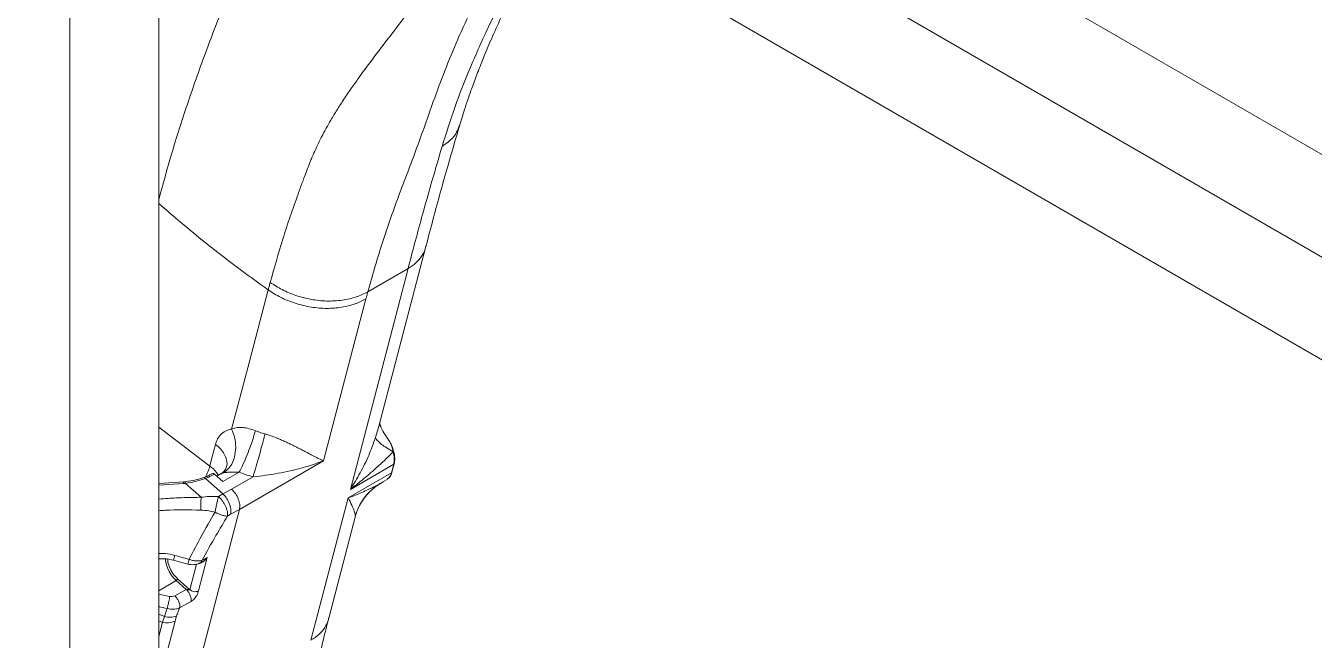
# Model space of a CAD drawing. Header units: millimetres. Extents: x 169 to 14583, y -399 to 10804.
# Drawn here: x 2056.1 to 2466.2, y 8039.8 to 8235.1 of the extents above; entities that cross this region are included whole.
import ezdxf

# ---------------------------------------------------------------- set-up
doc = ezdxf.new("R2010")
doc.units = ezdxf.units.MM
doc.header["$LTSCALE"] = 35

msp = doc.modelspace()

# ---------------------------------------------------------------- linework, layer by layer
at = {"color": 7, "linetype": 'Continuous', "lineweight": 18}
for p, q in [((2742.62, 8036.071), (1343.57, 8843.726)), ((2742.62, 8003.415), (1318.451, 8825.57)), ((2714.336, 7987.081), (2070.162, 8358.955)), ((2070.162, 7607.738), (2070.162, 8358.955)), ((2098.446, 7624.066), (2098.446, 8342.627)), ((2168.407, 8107.393), (2183.44, 8164.912)), ((2177.769, 8157.929), (2159.426, 8087.742)), ((2164.988, 8150.55), (2177.769, 8157.929)), ((2164.389, 8148.29), (2150.902, 8096.807)), ((2114.699, 8095.154), (2098.446, 8107.508)), ((2168.397, 8107.395), (2168.322, 8107.074)), ((2168.322, 8107.074), (2167.468, 8104.283)), ((2124.133, 8081.354), (2150.902, 8096.807)), ((2159.426, 8087.742), (2173.215, 8095.702)), ((2173.215, 8095.702), (2172.497, 8092.957)), ((2172.644, 8093.157), (2173.362, 8095.902)), ((2118.869, 8086.313), (2113.301, 8091.213)), ((2115.548, 8092.832), (2114.076, 8092.036)), ((2114.675, 8091.818), (2116.138, 8092.611)), ((2116.138, 8092.611), (2118.874, 8090.203)), ((2118.142, 8092.639), (2116.912, 8091.929)), ((2124.075, 8093.206), (2118.874, 8090.203)), ((2121.609, 8087.795), (2128.449, 8091.743)), ((2172.497, 8092.957), (2158.709, 8084.997)), ((2168.801, 8089.564), (2171.139, 8090.914)), ((2171.384, 8091.206), (2171.093, 8090.987)), ((2106.396, 8090.15), (2098.446, 8089.583)), ((2098.446, 8089.032), (2106.323, 8089.616)), ((2106.932, 8090.186), (2106.396, 8090.15)), ((2111.942, 8085.224), (2106.904, 8089.658)), ((2121.609, 8087.795), (2118.869, 8086.313)), ((2169.111, 8089.744), (2168.798, 8089.57)), ((2168.97, 8089.63), (2169.879, 8090.187)), ((2117.465, 8085.464), (2118.869, 8086.313)), ((2158.709, 8084.997), (2146.893, 8039.787)), ((2107.295, 8016.927), (2124.133, 8081.354)), ((2121.298, 8079.819), (2124.133, 8081.354)), ((2152.564, 8046.77), (2161.069, 8079.312)), ((2103.138, 8065.226), (2107.706, 8063.992)), ((2108.358, 8055.847), (2110.481, 8063.97)), ((2111.08, 8064.121), (2111.057, 8064.168)), ((2111.103, 8055.438), (2113.876, 8066.049)), ((2111.618, 8064.369), (2112.199, 8064.671)), ((2113.876, 8066.049), (2112.23, 8065.193)), ((2098.446, 8055.434), (2104, 8058.759)), ((2107.197, 8055.945), (2104, 8058.759)), ((2108.358, 8055.847), (2104.434, 8059.301)), ((2103.563, 8053.902), (2107.197, 8055.945)), ((2105.077, 8050.038), (2108.71, 8052.082)), ((2100.243, 8047.336), (2098.446, 8048.035)), ((2098.446, 8026.108), (2103.613, 8045.879)), ((2099.62, 8045.477), (2098.446, 8045.848)), ((2099.62, 8045.477), (2100.243, 8047.336)), ((2098.446, 8040.985), (2099.62, 8045.477))]:
    msp.add_line(p, q, dxfattribs=at)
at = {"color": 7, "linetype": 'Continuous', "lineweight": 18, "flags": 128}
for points in [[(2133.275, 8151.163), (2126.762, 8126.393), (2121.642, 8106.932)], [(2116.495, 8102.021), (2115.49, 8098.175), (2114.699, 8095.154)]]:
    msp.add_lwpolyline(points, dxfattribs=at)
at = {"color": 7, "linetype": 'Continuous', "lineweight": 18}
for points, knots in [([(2204.729, 8277.255), (2202.724, 8274.375), (2198.711, 8268.614), (2193.043, 8260.515), (2187.622, 8252.86), (2182.695, 8246.028), (2177.455, 8238.917), (2172.776, 8232.776), (2168.515, 8227.208), (2165.211, 8222.833), (2162.248, 8218.808), (2159.971, 8215.597), (2158.314, 8213.181), (2157.156, 8211.449), (2156.112, 8209.846), (2155.164, 8208.353), (2154.185, 8206.768), (2153.029, 8204.834), (2151.884, 8202.829), (2150.885, 8200.988), (2150.065, 8199.414), (2149.154, 8197.598), (2148.091, 8195.34), (2147.186, 8193.254), (2146.529, 8191.631), (2146.05, 8190.408), (2145.583, 8189.191), (2145.13, 8188.004), (2144.638, 8186.704), (2144.072, 8185.192), (2143.424, 8183.438), (2141.243, 8177.439), (2137.818, 8167.396), (2135.2, 8158.122), (2133.906, 8153.535)], [0, 0, 0, 0, 0.0659532, 0.1319467, 0.1891048, 0.247839, 0.297739, 0.365543, 0.4047764, 0.4424273, 0.4798394, 0.5099107, 0.5258578, 0.5422017, 0.5543878, 0.5667995, 0.5801281, 0.5943754, 0.6152598, 0.629864, 0.6395323, 0.6535366, 0.6737043, 0.6933386, 0.7024856, 0.7113578, 0.7215511, 0.730539, 0.7387732, 0.7515995, 0.765532, 0.7794287, 0.8908928, 1, 1, 1, 1]), ([(2216.558, 8272.861), (2214.318, 8269.282), (2209.841, 8262.129), (2203.788, 8251.513), (2198.309, 8241.05), (2193.527, 8230.812), (2189.452, 8220.843), (2185.185, 8209.377), (2180.687, 8196.309), (2174.651, 8180.878), (2169.237, 8165.546), (2166.404, 8155.549), (2164.988, 8150.55)], [0, 0, 0, 0, 0.0841897, 0.1682612, 0.252145, 0.335751, 0.4190325, 0.5020764, 0.626493, 0.7509846, 0.8754954, 1, 1, 1, 1]), ([(2221.491, 8271.594), (2218.497, 8265.703), (2212.381, 8253.67), (2206.514, 8241.391), (2203.52, 8235.123)], [0, 0, 0, 0, 0.4895589, 1, 1, 1, 1]), ([(2098.446, 8179.842), (2099.757, 8184.649), (2102.469, 8194.59), (2107.442, 8210.138), (2113.502, 8227.303), (2120.679, 8245.8), (2126.482, 8259.095), (2129.383, 8265.743)], [0, 0, 0, 0, 0.1768389, 0.3657645, 0.5546898, 0.7773449, 1, 1, 1, 1]), ([(2194.215, 8203.515), (2194.433, 8204.239), (2194.93, 8205.889), (2195.822, 8208.698), (2196.971, 8212.145), (2198.421, 8216.249), (2200.213, 8221.026), (2202.404, 8226.493), (2205.034, 8232.664), (2207.071, 8237.054), (2208.141, 8239.359)], [0, 0, 0, 0, 0.0633261, 0.1442154, 0.2426887, 0.3587723, 0.4925017, 0.6439165, 0.8130652, 1, 1, 1, 1]), ([(2203.52, 8235.123), (2201.503, 8230.714), (2197.491, 8221.941), (2192.52, 8209.136), (2189.913, 8200.889), (2188.616, 8196.787)], [0, 0, 0, 0, 0.3369016, 0.6702285, 1, 1, 1, 1]), ([(2183.439, 8164.911), (2184.228, 8167.898), (2186.517, 8176.575), (2190.088, 8189.463), (2192.969, 8199.271), (2194.215, 8203.514)], [0, 0, 0, 0, 0.2295325, 0.6667633, 1, 1, 1, 1]), ([(2188.616, 8196.787), (2189.525, 8197.4), (2191.401, 8198.664), (2193.296, 8200.99), (2193.87, 8202.764), (2194.122, 8203.542)], [0, 0, 0, 0, 0.3452888, 0.71297, 1, 1, 1, 1]), ([(2188.616, 8196.787), (2186.516, 8189.601), (2182.766, 8176.769), (2179.296, 8163.686), (2177.769, 8157.929)], [0, 0, 0, 0, 0.559999, 1, 1, 1, 1]), ([(2133.275, 8151.163), (2129.86, 8153.621), (2123.026, 8158.539), (2111.288, 8167.622), (2103.309, 8174.455), (2098.446, 8178.619)], [0, 0, 0, 0, 0.2805822, 0.5614917, 1, 1, 1, 1]), ([(2177.769, 8157.929), (2178.647, 8158.507), (2180.404, 8159.664), (2182.206, 8161.934), (2183.216, 8163.719), (2183.369, 8164.778), (2183.39, 8164.921)], [0, 0, 0, 0, 0.316843, 0.633686, 0.950529, 1, 1, 1, 1]), ([(2133.906, 8153.535), (2133.787, 8153.091), (2133.575, 8152.299), (2133.366, 8151.51), (2133.275, 8151.163)], [0, 0, 0, 0, 0.5599983, 1, 1, 1, 1]), ([(2133.906, 8153.535), (2135.136, 8152.742), (2137.662, 8151.113), (2142.109, 8149.282), (2146.931, 8148.023), (2151.972, 8147.488), (2156.865, 8147.759), (2161.35, 8148.754), (2163.798, 8149.963), (2164.988, 8150.55)], [0, 0, 0, 0, 0.1328391, 0.2727592, 0.4173303, 0.5635723, 0.7150685, 0.8614683, 1, 1, 1, 1]), ([(2164.389, 8148.29), (2163.251, 8147.718), (2160.915, 8146.544), (2156.661, 8145.526), (2151.947, 8145.159), (2146.908, 8145.569), (2141.905, 8146.773), (2137.215, 8148.639), (2134.564, 8150.337), (2133.275, 8151.163)], [0, 0, 0, 0, 0.1325053, 0.2721763, 0.4166107, 0.5628447, 0.7144707, 0.8611237, 1, 1, 1, 1]), ([(2164.988, 8150.55), (2164.875, 8150.128), (2164.673, 8149.373), (2164.476, 8148.621), (2164.389, 8148.29)], [0, 0, 0, 0, 0.56001662, 1, 1, 1, 1]), ([(2129.196, 8106.383), (2128.526, 8106.622), (2127.195, 8107.098), (2125.23, 8107.445), (2123.3, 8107.473), (2122.224, 8107.122), (2121.642, 8106.932)], [0, 0, 0, 0, 0.22873527, 0.45470141, 0.70518408, 1, 1, 1, 1]), ([(2170.901, 8104.456), (2170.34, 8105.269), (2169.33, 8106.73), (2168.9, 8108.226), (2168.798, 8108.794), (2168.775, 8108.779), (2168.766, 8108.773)], [0, 0, 0, 0, 0.4229265, 0.760282, 0.9015397, 1, 1, 1, 1]), ([(2121.642, 8106.932), (2121.114, 8106.803), (2119.905, 8106.507), (2118.374, 8105.454), (2117.141, 8103.941), (2116.699, 8102.628), (2116.495, 8102.021)], [0, 0, 0, 0, 0.2120718, 0.4851441, 0.7619266, 1, 1, 1, 1]), ([(2121.642, 8106.932), (2121.998, 8106.043), (2122.739, 8104.191), (2123.048, 8101.019), (2122.659, 8098.103), (2121.724, 8095.776), (2120.552, 8094.081), (2119.575, 8093.362), (2119.105, 8093.015)], [0, 0, 0, 0, 0.1760369, 0.3669443, 0.564368, 0.7176636, 0.8640256, 1, 1, 1, 1]), ([(2129.196, 8106.383), (2129.005, 8105.701), (2128.609, 8104.286), (2127.694, 8101.609), (2126.547, 8098.6), (2125.259, 8095.566), (2124.46, 8093.972), (2124.075, 8093.206)], [0, 0, 0, 0, 0.1768199, 0.3671522, 0.5635451, 0.7902649, 1, 1, 1, 1]), ([(2132.284, 8105.351), (2132.103, 8104.666), (2131.726, 8103.244), (2130.977, 8100.512), (2130.106, 8097.411), (2129.198, 8094.249), (2128.692, 8092.557), (2128.449, 8091.743)], [0, 0, 0, 0, 0.1768208, 0.3671542, 0.5635479, 0.7902673, 1, 1, 1, 1]), ([(2132.284, 8105.351), (2131.699, 8105.525), (2130.655, 8105.834), (2129.642, 8106.215), (2129.196, 8106.383)], [0, 0, 0, 0, 0.55997674, 1, 1, 1, 1]), ([(2150.902, 8096.807), (2150.679, 8096.908), (2150.213, 8097.117), (2149.423, 8097.496), (2148.614, 8097.899), (2147.775, 8098.325), (2146.9, 8098.777), (2145.928, 8099.284), (2144.834, 8099.856), (2143.754, 8100.417), (2142.654, 8100.982), (2141.638, 8101.495), (2140.57, 8102.022), (2139.438, 8102.564), (2138.209, 8103.131), (2137.06, 8103.633), (2135.695, 8104.195), (2134.167, 8104.781), (2132.882, 8105.17), (2132.284, 8105.351)], [0, 0, 0, 0, 0.05894141, 0.12315905, 0.19264534, 0.24456266, 0.30430192, 0.37180416, 0.43249531, 0.50361562, 0.55691871, 0.61060071, 0.6601475, 0.71359864, 0.76870307, 0.82335736, 0.85846413, 0.9341076, 1, 1, 1, 1]), ([(2167.468, 8104.283), (2166.76, 8102.35), (2165.335, 8098.46), (2162.614, 8092.937), (2160.491, 8089.477), (2159.426, 8087.742)], [0, 0, 0, 0, 0.3297078, 0.6638583, 1, 1, 1, 1]), ([(2167.468, 8104.283), (2167.573, 8103.977), (2167.785, 8103.36), (2169.123, 8102.175), (2170.889, 8100.951), (2172.332, 8100.132), (2173.047, 8099.727)], [0, 0, 0, 0, 0.27814686, 0.56114007, 0.78271996, 1, 1, 1, 1]), ([(2173.047, 8099.727), (2172.921, 8100.261), (2172.656, 8101.383), (2171.915, 8103.031), (2171.227, 8103.996), (2170.891, 8104.467)], [0, 0, 0, 0, 0.3172817, 0.6669347, 1, 1, 1, 1]), ([(2173.356, 8095.877), (2173.403, 8096.085), (2173.536, 8096.684), (2173.575, 8097.793), (2173.4, 8099.2), (2173.001, 8100.664), (2172.391, 8102.114), (2171.743, 8103.309), (2171.257, 8103.949), (2171.087, 8104.173)], [0, 0, 0, 0, 0.087893, 0.2522335, 0.4173327, 0.5823427, 0.7470593, 0.9116212, 1, 1, 1, 1]), ([(2119.846, 8094.554), (2119.877, 8094.61), (2120.289, 8095.362), (2120.121, 8096.934), (2119.414, 8098.947), (2118.186, 8100.651), (2117.045, 8101.576), (2116.495, 8102.021)], [0, 0, 0, 0, 0.02455999, 0.32857976, 0.56495998, 0.79061153, 1, 1, 1, 1]), ([(2159.426, 8087.742), (2160.447, 8088.534), (2162.598, 8090.203), (2165.609, 8092.724), (2168.399, 8095.2), (2170.839, 8097.489), (2172.324, 8098.994), (2173.047, 8099.727)], [0, 0, 0, 0, 0.2104338, 0.4435225, 0.6445442, 0.8268871, 1, 1, 1, 1]), ([(2114.699, 8095.154), (2114.597, 8094.799), (2114.405, 8094.135), (2113.989, 8093.116), (2113.618, 8092.305), (2113.36, 8091.827), (2113.268, 8091.657)], [0, 0, 0, 0, 0.3313143, 0.6193644, 0.8642395, 1, 1, 1, 1]), ([(2117.419, 8092.222), (2117.37, 8092.309), (2117.196, 8092.623), (2116.786, 8093.187), (2115.998, 8094.119), (2115.21, 8094.747), (2114.699, 8095.154)], [0, 0, 0, 0, 0.08113677, 0.29012933, 0.54088502, 1, 1, 1, 1]), ([(2150.902, 8096.807), (2149.214, 8096.204), (2145.853, 8095.002), (2140.97, 8093.745), (2136.49, 8092.836), (2132.605, 8092.212), (2129.8, 8091.896), (2128.449, 8091.743)], [0, 0, 0, 0, 0.25964998, 0.51705655, 0.68555734, 0.84859055, 1, 1, 1, 1]), ([(2173.215, 8095.702), (2173.258, 8095.733), (2173.333, 8095.787), (2173.349, 8095.869), (2173.355, 8095.904)], [0, 0, 0, 0, 0.5653888, 1, 1, 1, 1]), ([(2106.904, 8089.658), (2108.127, 8089.857), (2110.406, 8090.227), (2112.384, 8090.901), (2113.301, 8091.213)], [0, 0, 0, 0, 0.53654232, 1, 1, 1, 1]), ([(2112.781, 8091.467), (2111.957, 8091.201), (2110.154, 8090.618), (2108.066, 8090.338), (2106.932, 8090.186)], [0, 0, 0, 0, 0.45673111, 1, 1, 1, 1]), ([(2113.301, 8091.213), (2113.219, 8091.297), (2113.05, 8091.467), (2112.857, 8091.518), (2112.785, 8091.461), (2112.775, 8091.453)], [0, 0, 0, 0, 0.4507738, 0.9220633, 1, 1, 1, 1]), ([(2114.019, 8092.012), (2113.805, 8091.902), (2113.416, 8091.703), (2112.984, 8091.542), (2112.79, 8091.47)], [0, 0, 0, 0, 0.5508674, 1, 1, 1, 1]), ([(2113.301, 8091.213), (2113.569, 8091.314), (2114.048, 8091.494), (2114.483, 8091.719), (2114.675, 8091.818)], [0, 0, 0, 0, 0.5599681, 1, 1, 1, 1]), ([(2114.675, 8091.818), (2114.585, 8091.887), (2114.407, 8092.025), (2114.171, 8092.078), (2114.068, 8092.019), (2114.029, 8091.996)], [0, 0, 0, 0, 0.383803, 0.7676059, 1, 1, 1, 1]), ([(2116.138, 8092.611), (2116.046, 8092.679), (2115.863, 8092.817), (2115.644, 8092.863), (2115.555, 8092.817), (2115.532, 8092.805)], [0, 0, 0, 0, 0.43048879, 0.85677416, 1, 1, 1, 1]), ([(2119.105, 8093.015), (2118.849, 8092.951), (2118.495, 8092.862), (2118.229, 8092.673), (2118.154, 8092.62)], [0, 0, 0, 0, 0.7200171, 1, 1, 1, 1]), ([(2119.928, 8094.697), (2119.751, 8094.296), (2119.414, 8093.538), (2118.616, 8092.966), (2118.24, 8092.696)], [0, 0, 0, 0, 0.5281938, 1, 1, 1, 1]), ([(2119.105, 8093.015), (2119.441, 8093.069), (2120.158, 8093.183), (2121.897, 8093.213), (2123.213, 8093.209), (2124.075, 8093.206)], [0, 0, 0, 0, 0.233033, 0.4977799, 1, 1, 1, 1]), ([(2128.449, 8091.743), (2127.622, 8091.989), (2126.143, 8092.427), (2124.707, 8092.968), (2124.075, 8093.206)], [0, 0, 0, 0, 0.5599314, 1, 1, 1, 1]), ([(2172.497, 8092.957), (2172.322, 8092.41), (2172.081, 8091.657), (2171.534, 8091.303), (2171.384, 8091.206)], [0, 0, 0, 0, 0.7257183, 1, 1, 1, 1]), ([(2171.466, 8091.189), (2171.654, 8091.361), (2172.086, 8091.755), (2172.439, 8092.459), (2172.592, 8092.972), (2172.639, 8093.131)], [0, 0, 0, 0, 0.3483238, 0.7979832, 1, 1, 1, 1]), ([(2172.638, 8093.159), (2172.631, 8093.123), (2172.616, 8093.042), (2172.54, 8092.988), (2172.497, 8092.957)], [0, 0, 0, 0, 0.4346112, 1, 1, 1, 1]), ([(2106.323, 8089.616), (2106.325, 8089.71), (2106.33, 8089.907), (2106.357, 8090.087), (2106.381, 8090.175), (2106.396, 8090.148), (2106.396, 8090.148)], [0, 0, 0, 0, 0.3075998, 0.6440975, 0.9896954, 1, 1, 1, 1]), ([(2106.323, 8089.616), (2106.431, 8089.622), (2106.625, 8089.633), (2106.819, 8089.65), (2106.904, 8089.658)], [0, 0, 0, 0, 0.559981, 1, 1, 1, 1]), ([(2106.904, 8089.658), (2106.901, 8089.748), (2106.895, 8089.937), (2106.904, 8090.118), (2106.918, 8090.208), (2106.932, 8090.18), (2106.934, 8090.176)], [0, 0, 0, 0, 0.2915363, 0.6142131, 0.951014, 1, 1, 1, 1]), ([(2124.133, 8081.354), (2124.199, 8081.849), (2124.331, 8082.838), (2123.836, 8084.669), (2122.913, 8086.458), (2122.044, 8087.349), (2121.609, 8087.795)], [0, 0, 0, 0, 0.25, 0.5, 0.75, 1, 1, 1, 1]), ([(2168.798, 8089.57), (2168.503, 8089.403), (2167.698, 8088.95), (2166.335, 8088.252), (2164.566, 8087.399), (2162.643, 8086.545), (2160.639, 8085.721), (2159.327, 8085.229), (2158.709, 8084.997)], [0, 0, 0, 0, 0.0950196, 0.2586753, 0.4228652, 0.632471, 0.826716, 1, 1, 1, 1]), ([(2160.984, 8079.471), (2161.522, 8080.77), (2162.609, 8083.391), (2164.278, 8085.799), (2165.371, 8086.759), (2165.388, 8086.775)], [0, 0, 0, 0, 0.4912526, 0.9917179, 1, 1, 1, 1]), ([(2161.045, 8079.241), (2161.233, 8079.876), (2161.608, 8081.147), (2162.6, 8083.144), (2163.874, 8085.115), (2164.985, 8086.332), (2165.539, 8086.938)], [0, 0, 0, 0, 0.2506139, 0.5013754, 0.7515126, 1, 1, 1, 1]), ([(2164.934, 8086.293), (2165.875, 8087.277), (2167.159, 8088.619), (2168.74, 8089.435), (2169.162, 8089.652)], [0, 0, 0, 0, 0.7331639, 1, 1, 1, 1]), ([(2111.942, 8085.224), (2110.085, 8085.2), (2106.579, 8085.157), (2102.08, 8084.945), (2099.445, 8084.724), (2098.446, 8084.641)], [0, 0, 0, 0, 0.4115191, 0.7767751, 1, 1, 1, 1]), ([(2111.827, 8081.141), (2111.816, 8081.925), (2111.795, 8083.323), (2111.897, 8084.643), (2111.942, 8085.224)], [0, 0, 0, 0, 0.5600001, 1, 1, 1, 1]), ([(2117.465, 8085.464), (2116.482, 8085.499), (2114.635, 8085.565), (2112.8, 8085.332), (2111.942, 8085.224)], [0, 0, 0, 0, 0.5321429, 1, 1, 1, 1]), ([(2116.349, 8080.519), (2116.429, 8080.931), (2116.593, 8081.771), (2116.885, 8083.11), (2117.186, 8084.398), (2117.373, 8085.113), (2117.465, 8085.464)], [0, 0, 0, 0, 0.2454219, 0.5000002, 0.7545785, 1, 1, 1, 1]), ([(2120.354, 8079.26), (2120.364, 8079.696), (2120.378, 8080.367), (2120.064, 8081.48), (2119.704, 8082.377), (2119.229, 8083.273), (2118.51, 8084.378), (2117.876, 8085.036), (2117.465, 8085.464)], [0, 0, 0, 0, 0.2393736, 0.3682228, 0.4998192, 0.631442, 0.7603672, 1, 1, 1, 1]), ([(2121.298, 8079.819), (2121.367, 8080.36), (2121.509, 8081.484), (2120.91, 8083.463), (2119.966, 8085.163), (2119.225, 8085.94), (2118.869, 8086.313)], [0, 0, 0, 0, 0.27026133, 0.56242939, 0.78973642, 1, 1, 1, 1]), ([(2158.709, 8084.997), (2159.117, 8084.22), (2159.931, 8082.672), (2160.713, 8080.772), (2160.894, 8079.903), (2160.984, 8079.471)], [0, 0, 0, 0, 0.336136, 0.6702848, 1, 1, 1, 1]), ([(2098.446, 8080.931), (2099.172, 8080.993), (2103.598, 8081.374), (2108.08, 8081.247), (2111.827, 8081.141)], [0, 0, 0, 0, 0.1639213, 1, 1, 1, 1]), ([(2108.121, 8065.491), (2109.374, 8067.911), (2111.955, 8072.893), (2114.856, 8077.929), (2116.349, 8080.519)], [0, 0, 0, 0, 0.4857196, 1, 1, 1, 1]), ([(2111.827, 8081.141), (2112.673, 8081.085), (2114.191, 8080.983), (2115.686, 8080.661), (2116.349, 8080.519)], [0, 0, 0, 0, 0.5570601, 1, 1, 1, 1]), ([(2112.23, 8065.193), (2113.669, 8067.806), (2116.241, 8072.476), (2119.097, 8077.185), (2120.354, 8079.26)], [0, 0, 0, 0, 0.5595093, 1, 1, 1, 1]), ([(2120.354, 8079.26), (2120.096, 8079.259), (2119.572, 8079.257), (2118.559, 8079.508), (2117.457, 8079.922), (2116.714, 8080.322), (2116.349, 8080.519)], [0, 0, 0, 0, 0.2459027, 0.4999997, 0.7540969, 1, 1, 1, 1]), ([(2120.354, 8079.26), (2120.532, 8079.372), (2120.849, 8079.571), (2121.161, 8079.744), (2121.298, 8079.819)], [0, 0, 0, 0, 0.5599959, 1, 1, 1, 1]), ([(2160.984, 8079.471), (2161.011, 8079.298), (2161.041, 8079.105), (2161.056, 8079.295), (2161.058, 8079.315)], [0, 0, 0, 0, 0.897222, 1, 1, 1, 1]), ([(2103.586, 8066.757), (2102.603, 8066.99), (2100.901, 8067.393), (2099.175, 8067.34), (2098.446, 8067.318)], [0, 0, 0, 0, 0.577682, 1, 1, 1, 1]), ([(2103.586, 8066.757), (2103.513, 8066.497), (2103.36, 8065.951), (2103.207, 8065.428), (2103.127, 8065.166), (2103.143, 8065.243), (2103.145, 8065.252)], [0, 0, 0, 0, 0.2924855, 0.6165078, 0.9552624, 1, 1, 1, 1]), ([(2108.121, 8065.491), (2107.274, 8065.726), (2105.762, 8066.145), (2104.251, 8066.57), (2103.586, 8066.757)], [0, 0, 0, 0, 0.5599526, 1, 1, 1, 1]), ([(2098.446, 8065.636), (2099.122, 8065.677), (2100.687, 8065.77), (2102.25, 8065.423), (2103.138, 8065.226)], [0, 0, 0, 0, 0.4316439, 1, 1, 1, 1]), ([(2104, 8058.759), (2103.431, 8059.341), (2102.295, 8060.505), (2101.126, 8062.818), (2100.547, 8064.656), (2100.618, 8065.482), (2100.633, 8065.649)], [0, 0, 0, 0, 0.3074015, 0.614803, 0.9222045, 1, 1, 1, 1]), ([(2104.434, 8059.301), (2103.907, 8059.843), (2102.852, 8060.929), (2101.774, 8063.065), (2101.256, 8064.71), (2101.312, 8065.423), (2101.321, 8065.532)], [0, 0, 0, 0, 0.3159173, 0.6329184, 0.9437081, 1, 1, 1, 1]), ([(2107.656, 8064.005), (2107.988, 8063.933), (2108.658, 8063.787), (2109.71, 8063.8), (2110.742, 8063.976), (2111.342, 8064.247), (2111.646, 8064.384)], [0, 0, 0, 0, 0.2428775, 0.4906166, 0.742909, 1, 1, 1, 1]), ([(2107.688, 8064.035), (2107.694, 8064.041), (2107.708, 8064.054), (2107.862, 8064.567), (2108.037, 8065.194), (2108.121, 8065.491)], [0, 0, 0, 0, 0.2558784, 0.6474823, 1, 1, 1, 1]), ([(2112.23, 8065.193), (2111.888, 8065.105), (2111.313, 8064.956), (2110.248, 8064.971), (2109.21, 8065.123), (2108.467, 8065.374), (2108.121, 8065.491)], [0, 0, 0, 0, 0.2988082, 0.5018133, 0.7676748, 1, 1, 1, 1]), ([(2111.08, 8064.121), (2111.373, 8064.175), (2111.962, 8064.285), (2112.959, 8064.942), (2113.527, 8065.629), (2113.876, 8066.049)], [0, 0, 0, 0, 0.275618, 0.5562558, 1, 1, 1, 1]), ([(2111.61, 8064.399), (2111.671, 8064.422), (2111.973, 8064.536), (2112.116, 8064.901), (2112.23, 8065.193)], [0, 0, 0, 0, 0.1999942, 1, 1, 1, 1]), ([(2113.876, 8066.049), (2113.673, 8065.83), (2113.158, 8065.273), (2112.397, 8064.704), (2111.832, 8064.527), (2111.682, 8064.479)], [0, 0, 0, 0, 0.32191251, 0.81863507, 1, 1, 1, 1]), ([(2101.944, 8053.702), (2101.059, 8053.886), (2099.893, 8054.128), (2098.727, 8054.371), (2098.446, 8054.429)], [0, 0, 0, 0, 0.7592796, 1, 1, 1, 1]), ([(2107.197, 8055.945), (2107.203, 8055.947), (2107.218, 8055.951), (2107.255, 8055.953), (2107.338, 8055.943), (2107.536, 8055.892), (2107.824, 8055.813), (2108.107, 8055.768), (2108.274, 8055.78), (2108.33, 8055.806), (2108.351, 8055.827), (2108.356, 8055.84), (2108.358, 8055.847)], [0, 0, 0, 0, 0.01689305, 0.03589933, 0.08211852, 0.20343432, 0.49664512, 0.78257936, 0.90299802, 0.95417365, 0.97756321, 1, 1, 1, 1]), ([(2108.71, 8052.082), (2108.743, 8052.414), (2108.809, 8053.078), (2108.433, 8054.236), (2107.87, 8055.239), (2107.421, 8055.71), (2107.197, 8055.945)], [0, 0, 0, 0, 0.2796193, 0.5592386, 0.7796193, 1, 1, 1, 1]), ([(2111.103, 8055.438), (2110.877, 8055.35), (2110.408, 8055.165), (2109.577, 8055.227), (2108.857, 8055.473), (2108.52, 8055.725), (2108.358, 8055.847)], [0, 0, 0, 0, 0.2716451, 0.5636699, 0.7902873, 1, 1, 1, 1]), ([(2108.71, 8052.082), (2108.911, 8052.217), (2109.297, 8052.477), (2109.954, 8053.174), (2110.534, 8053.99), (2110.926, 8054.808), (2111.048, 8055.244), (2111.103, 8055.438)], [0, 0, 0, 0, 0.1702822, 0.3277261, 0.597935, 0.8212543, 1, 1, 1, 1]), ([(2098.446, 8050.42), (2098.652, 8050.377), (2099.553, 8050.186), (2100.454, 8049.996), (2101.15, 8049.849)], [0, 0, 0, 0, 0.2283331, 1, 1, 1, 1]), ([(2100.243, 8047.336), (2100.406, 8047.802), (2100.698, 8048.634), (2101.012, 8049.478), (2101.15, 8049.849)], [0, 0, 0, 0, 0.5591235, 1, 1, 1, 1]), ([(2101.15, 8049.849), (2101.223, 8050.176), (2101.375, 8050.849), (2101.614, 8051.991), (2101.812, 8052.987), (2101.901, 8053.469), (2101.944, 8053.702)], [0, 0, 0, 0, 0.2719373, 0.5619982, 0.7880616, 1, 1, 1, 1]), ([(2101.15, 8049.849), (2101.787, 8049.731), (2102.803, 8049.542), (2104.141, 8049.682), (2104.755, 8049.916), (2105.077, 8050.038)], [0, 0, 0, 0, 0.4452089, 0.7091673, 1, 1, 1, 1]), ([(2103.563, 8053.902), (2103.289, 8053.79), (2102.799, 8053.59), (2102.205, 8053.668), (2101.944, 8053.702)], [0, 0, 0, 0, 0.559947, 1, 1, 1, 1]), ([(2105.077, 8050.038), (2105.109, 8050.358), (2105.178, 8051.023), (2104.8, 8052.199), (2104.223, 8053.213), (2103.777, 8053.678), (2103.563, 8053.902)], [0, 0, 0, 0, 0.27027, 0.5624271, 0.7897277, 1, 1, 1, 1]), ([(2104.099, 8047.44), (2104.274, 8047.922), (2104.587, 8048.782), (2104.927, 8049.654), (2105.077, 8050.038)], [0, 0, 0, 0, 0.5599172, 1, 1, 1, 1]), ([(2103.613, 8045.879), (2102.938, 8045.62), (2101.729, 8045.156), (2100.265, 8045.379), (2099.62, 8045.477)], [0, 0, 0, 0, 0.5590455, 1, 1, 1, 1]), ([(2104.099, 8047.44), (2103.451, 8047.248), (2102.292, 8046.907), (2100.869, 8047.205), (2100.243, 8047.336)], [0, 0, 0, 0, 0.5597701, 1, 1, 1, 1]), ([(2103.613, 8045.879), (2103.692, 8046.164), (2103.832, 8046.674), (2104.017, 8047.206), (2104.099, 8047.44)], [0, 0, 0, 0, 0.560097, 1, 1, 1, 1]), ([(2152.514, 8046.78), (2152.493, 8046.637), (2152.341, 8045.578), (2151.33, 8043.792), (2149.528, 8041.521), (2147.772, 8040.365), (2146.893, 8039.787)], [0, 0, 0, 0, 0.0496756, 0.3664504, 0.6832252, 1, 1, 1, 1]), ([(2148.999, 8032.297), (2149.426, 8034.142), (2150.556, 8039.021), (2151.794, 8043.799), (2152.564, 8046.769)], [0, 0, 0, 0, 0.3783146, 1, 1, 1, 1])]:
    msp.add_open_spline(points, degree=3, knots=knots, dxfattribs=at)
for points in [[(2173.047, 8099.727), (2173.206, 8098.988), (2173.524, 8097.51), (2173.318, 8096.305), (2173.215, 8095.702)], [(2104, 8058.759), (2104.047, 8058.791), (2104.141, 8058.856), (2104.275, 8059.001), (2104.384, 8059.159), (2104.417, 8059.253), (2104.434, 8059.301)]]:
    msp.add_open_spline(points, degree=3, dxfattribs=at)

doc.saveas('drawing.dxf')
